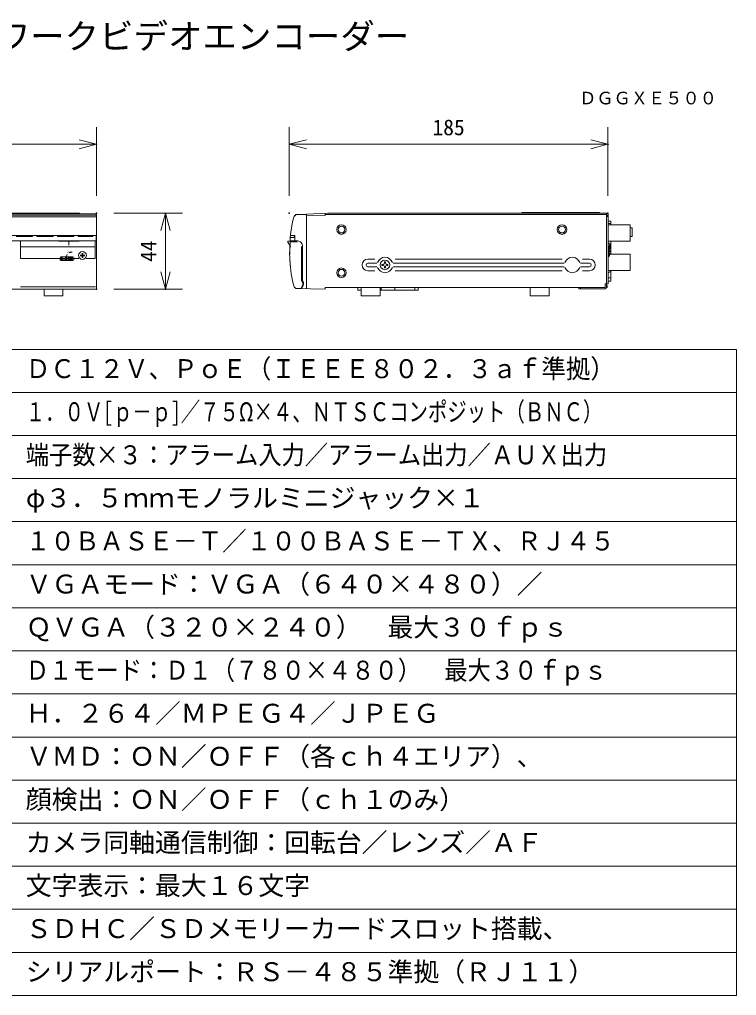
# Model space of a CAD drawing. Units: millimetres, scale not verified. Extents: x -63 to 62, y -56 to 57.
# Drawn here: x -20.7 to 62.5, y -56.5 to 56.8 of the extents above; entities that cross this region are included whole.
import ezdxf
from ezdxf.enums import TextEntityAlignment as Align

# ---------------------------------------------------------------- set-up
doc = ezdxf.new("R2010")
doc.units = ezdxf.units.MM
doc.header["$LTSCALE"] = 0.125
doc.header["$PDMODE"] = 32
doc.header["$PDSIZE"] = 0.025
for name, color, linetype, lineweight in [('0-0_0', 7, 'Continuous', 18), ('0-1_WAKU', 1, 'Continuous', 18), ('0-4_GAIKEI', 1, 'Continuous', 18), ('0-5_SUNPO', 7, 'Continuous', 18)]:
    doc.layers.add(name, color=color, linetype=linetype, lineweight=lineweight)
for name, color, linetype in [('0-2_MOJI1', 7, 'Continuous'), ('0-3_TOUROKU', 7, 'Continuous'), ('0-6_DEFPOINTS', 7, 'Continuous')]:
    doc.layers.add(name, color=color, linetype=linetype)
doc.styles.add('ＭＳ ゴシック', font='')
doc.styles.get('ＭＳ ゴシック').set_extended_font_data('MS Gothic')

# ---------------------------------------------------------------- blocks, each defined once
blk = doc.blocks.new('_OPEN30')
at = {"layer": '0-0_0'}
blk.add_line((0, 0), (-1, 0), dxfattribs=at)
blk.add_lwpolyline([(-1, 0.26795), (0, 0), (-1, -0.26795)], dxfattribs=at)
blk = doc.blocks.new('D6')
at = {"layer": '0-5_SUNPO'}
for p, q in [((-6.7411, 37.2495), (1.2589, 37.2495)), ((-0.7411, 35.2495), (-0.7411, 30.4495)), ((-6.7411, 28.4495), (1.2589, 28.4495))]:
    blk.add_line(p, q, dxfattribs=at)
at = {"layer": '0-6_DEFPOINTS'}
for p in [(-8.7411, 37.2495), (-8.7411, 28.4495), (-0.7411, 28.4495)]:
    blk.add_point(p, dxfattribs=at)
at = {"layer": '0-5_SUNPO', "xscale": 2, "yscale": 2}
for p, rotation in [((-0.7411, 37.2495), 90), ((-0.7411, 28.4495), 270)]:
    blk.add_blockref('_OPEN30', p, dxfattribs=dict(at, rotation=rotation))
at = {"layer": '0-5_SUNPO', "style": 'ＭＳ ゴシック'}
blk.add_text('44', height=1.833, rotation=90, dxfattribs=at).set_placement((-1.2411, 31.5995), align=Align.BOTTOM_LEFT)
blk = doc.blocks.new('D5')
at = {"layer": '0-5_SUNPO'}
for p, q in [((-36.7332, 39.2495), (-36.7332, 47.2495)), ((-8.7532, 39.2495), (-8.7532, 47.2495)), ((-34.7332, 45.2495), (-10.7532, 45.2495))]:
    blk.add_line(p, q, dxfattribs=at)
at = {"layer": '0-6_DEFPOINTS'}
for p in [(-8.7532, 45.2495), (-36.7332, 37.2495), (-8.7532, 37.2495)]:
    blk.add_point(p, dxfattribs=at)
at = {"layer": '0-5_SUNPO', "xscale": 2, "yscale": 2, "rotation": 180}
blk.add_blockref('_OPEN30', (-36.7332, 45.2495), dxfattribs=at)
at = {"layer": '0-5_SUNPO', "xscale": 2, "yscale": 2}
blk.add_blockref('_OPEN30', (-8.7532, 45.2495), dxfattribs=at)
at = {"layer": '0-5_SUNPO', "style": 'ＭＳ ゴシック'}
blk.add_text('140', height=1.833, dxfattribs=at).set_placement((-24.6182, 45.7495), align=Align.BOTTOM_LEFT)
blk = doc.blocks.new('D4')
at = {"layer": '0-5_SUNPO'}
for p, q in [((13.6354, 39.2495), (13.6354, 47.2495)), ((50.6325, 39.2495), (50.6325, 47.2495)), ((15.6354, 45.2495), (48.6325, 45.2495))]:
    blk.add_line(p, q, dxfattribs=at)
at = {"layer": '0-6_DEFPOINTS'}
for p in [(50.6325, 45.2495), (13.6354, 37.2495), (50.6325, 37.2495)]:
    blk.add_point(p, dxfattribs=at)
at = {"layer": '0-5_SUNPO', "xscale": 2, "yscale": 2, "rotation": 180}
blk.add_blockref('_OPEN30', (13.6354, 45.2495), dxfattribs=at)
at = {"layer": '0-5_SUNPO', "xscale": 2, "yscale": 2}
blk.add_blockref('_OPEN30', (50.6325, 45.2495), dxfattribs=at)
at = {"layer": '0-5_SUNPO', "style": 'ＭＳ ゴシック'}
blk.add_text('185', height=1.833, dxfattribs=at).set_placement((30.259, 45.7495), align=Align.BOTTOM_LEFT)

msp = doc.modelspace()

# ---------------------------------------------------------------- linework, layer by layer
at = {"layer": '0-1_WAKU', "color": 4}
for p, q in [((62.4862, 18.5084), (-62.5138, 18.5084)), ((62.4862, -56.4916), (62.4862, 18.5084)), ((-62.5138, -56.4916), (62.4862, -56.4916))]:
    msp.add_line(p, q, dxfattribs=at)
at = {"layer": '0-1_WAKU'}
for p, q in [((-62.5138, 13.5084), (62.4862, 13.5084)), ((-62.5138, 8.5084), (62.4862, 8.5084)), ((-62.5138, 3.5084), (62.4862, 3.5084)), ((-62.5138, -1.4916), (62.4862, -1.4916)), ((-62.5138, -6.4916), (62.4862, -6.4916)), ((-62.5138, -11.4916), (62.4862, -11.4916)), ((62.4862, -16.4916), (-62.5138, -16.4916)), ((-62.5138, -21.4916), (62.4862, -21.4916)), ((-62.5138, -26.4916), (62.4862, -26.4916)), ((-62.5138, -31.4916), (62.4862, -31.4916)), ((-62.5138, -36.4916), (62.4862, -36.4916)), ((-62.5138, -41.4916), (62.4862, -41.4916)), ((-62.5138, -46.4916), (62.4862, -46.4916)), ((-62.5138, -51.4916), (62.4862, -51.4916))]:
    msp.add_line(p, q, dxfattribs=at)
at = {"layer": '0-4_GAIKEI'}
for p, q in [((-39.7156, 34.1036), (-11.8775, 34.1036)), ((-37.7965, 34.3128), (-13.7965, 34.3128)), ((-13.7965, 34.3128), (-13.7965, 34.2328)), ((11.1665, 33.9576), (11.3478, 34.139)), ((11.3478, 34.139), (12.5521, 34.181)), ((12.5521, 34.221), (12.5521, 25.5509)), ((12.5521, 34.1023), (14.7321, 34.0643)), ((14.7321, 34.0643), (14.7321, 34.2971)), ((14.7321, 34.1476), (47.4121, 34.1476)), ((37.5721, 34.3876), (37.5721, 34.3076)), ((37.5721, 34.3876), (46.5721, 34.3876)), ((37.7721, 34.3876), (37.7721, 34.3076)), ((46.3721, 34.3876), (46.3721, 34.3076)), ((46.5721, 34.3876), (46.5721, 34.3076)), ((47.4121, 34.3076), (47.4121, 26.1076)), ((47.5721, 34.0324), (47.4121, 34.0324)), ((-39.7965, 33.9036), (-11.8165, 33.9036)), ((47.4121, 33.9476), (47.5721, 33.9476)), ((47.8921, 33.4076), (47.5721, 33.4076)), ((47.5721, 33.3096), (47.5921, 33.3096)), ((47.5921, 33.3096), (47.5921, 30.7456)), ((47.5921, 33.1341), (47.8921, 33.1079)), ((47.5921, 32.9776), (50.1521, 32.9776)), ((47.8921, 33.4076), (47.8921, 33.1079)), ((47.8921, 32.9776), (47.8921, 33.1079)), ((50.1521, 32.9776), (50.1521, 31.0776)), ((50.1521, 32.6076), (50.3921, 32.6076)), ((50.3921, 32.6076), (50.3921, 31.6076)), ((-25.6965, 31.1063), (-11.8307, 31.1063)), ((-25.6165, 31.7076), (-11.8419, 31.7076)), ((-21.1465, 31.6276), (-19.2465, 31.6276)), ((-20.6337, 31.1063), (-20.6332, 30.4019)), ((-19.2465, 31.7076), (-19.2465, 31.6276)), ((-18.7465, 31.7076), (-18.7465, 31.6276)), ((-18.7465, 31.6276), (-16.8465, 31.6276)), ((-16.8465, 31.7076), (-16.8465, 31.6276)), ((-16.3465, 31.7076), (-16.3465, 31.6276)), ((-16.3465, 31.6276), (-14.4465, 31.6276)), ((-16.2365, 31.0676), (-13.8365, 31.0676)), ((-15.0365, 31.0676), (-15.0365, 30.6107)), ((-14.4465, 31.6954), (-14.4465, 31.6276)), ((-13.9465, 31.6954), (-13.9465, 31.6276)), ((-13.9465, 31.6276), (-12.2165, 31.6276)), ((-12.2165, 31.6276), (-12.2165, 31.7076)), ((-11.9466, 30.4019), (-11.9452, 31.0675)), ((-11.8419, 31.1076), (-11.8419, 31.7076)), ((-11.8307, 31.1063), (-11.8307, 31.1076)), ((10.6606, 31.1076), (11.5521, 31.1076)), ((11.2321, 31.5076), (10.6899, 31.5076)), ((11.2321, 31.7076), (10.7088, 31.7076)), ((10.7562, 31.0076), (11.4689, 31.0076)), ((11.2321, 31.6276), (11.1229, 31.6276)), ((11.2321, 31.1076), (11.2321, 31.7076)), ((47.5721, 30.7456), (47.5921, 30.7456)), ((47.5921, 31.0776), (50.1521, 31.0776)), ((47.5923, 30.741), (47.5923, 30.5236)), ((47.767, 30.7164), (47.767, 30.2839)), ((47.7694, 30.7076), (47.8921, 30.7076)), ((47.776, 30.6776), (47.7776, 30.6776)), ((47.8921, 31.0776), (47.8921, 29.5776)), ((50.3921, 31.6076), (50.1521, 31.6076)), ((-20.6332, 30.4019), (-20.6333, 29.063)), ((-20.6332, 30.4019), (-11.9466, 30.4019)), ((-15.2034, 29.5366), (-15.2758, 29.333)), ((-15.0914, 29.8488), (-15.1244, 29.7557)), ((-14.8155, 29.8372), (-14.9747, 29.7383)), ((-14.6871, 29.8155), (-14.9205, 29.7216)), ((-14.6233, 29.7896), (-14.895, 29.6996)), ((-13.7124, 29.4596), (-13.1606, 29.4596)), ((-13.4865, 29.6836), (-13.4865, 29.4596)), ((-13.4865, 29.4576), (-13.4865, 29.3576)), ((-13.3865, 29.6836), (-13.3865, 29.4596)), ((-13.3865, 29.4576), (-13.3865, 29.3576)), ((-11.9462, 29.063), (-11.9466, 30.4019)), ((10.6721, 29.85), (10.6121, 29.85)), ((10.6721, 29.8488), (10.6121, 29.8488)), ((10.6721, 29.8459), (10.6121, 29.8459)), ((10.6721, 29.8372), (10.6121, 29.8372)), ((10.673, 29.6685), (10.613, 29.6685)), ((10.6741, 29.5608), (10.6141, 29.5608)), ((10.6761, 30.4019), (10.733, 30.4009)), ((12.0089, 30.4676), (12.0089, 26.495)), ((12.1089, 30.4463), (12.1089, 26.5301)), ((47.5721, 30.5254), (47.6921, 30.5149)), ((47.6921, 29.3004), (47.6921, 30.5149)), ((47.7665, 30.2776), (47.7686, 30.2776)), ((47.7665, 29.9876), (47.7919, 29.9876)), ((47.7919, 29.8276), (47.7665, 29.8276)), ((47.7686, 29.5376), (47.7665, 29.5376)), ((47.767, 29.9876), (47.767, 29.9863)), ((47.7755, 29.5776), (50.1521, 29.5776)), ((47.776, 30.3926), (47.8023, 30.3926)), ((47.8023, 30.2626), (47.776, 30.2626)), ((47.7776, 29.9776), (47.776, 29.9776)), ((50.1521, 29.5776), (50.1521, 27.6776)), ((-20.6333, 29.063), (-16.0365, 29.0629)), ((-16.0365, 29.1876), (-16.0365, 28.8706)), ((-16.0365, 29.0613), (-15.8944, 29.0613)), ((-15.9736, 29.2504), (-14.4993, 29.2504)), ((-15.9736, 28.8076), (-14.4993, 28.8076)), ((-15.8944, 28.8795), (-15.8944, 29.1744)), ((-15.8944, 29.1744), (-15.7962, 29.1744)), ((-15.8944, 29.0629), (-15.2959, 29.0629)), ((-15.8944, 28.8795), (-15.7962, 28.8795)), ((-15.7962, 29.1744), (-15.7962, 29.0663)), ((-15.3892, 29.0663), (-15.7962, 29.0663)), ((-15.7962, 28.9876), (-15.7962, 28.8795)), ((-15.7962, 28.9876), (-15.3892, 28.9876)), ((-15.3892, 29.1744), (-15.3892, 29.0663)), ((-15.3892, 29.1744), (-15.2959, 29.1744)), ((-15.3892, 28.9876), (-15.3892, 28.8795)), ((-15.3892, 28.8795), (-15.2959, 28.8795)), ((-15.2959, 29.1744), (-15.2959, 28.8795)), ((-15.2959, 29.0613), (-15.1755, 29.0613)), ((-15.1755, 28.9269), (-15.1755, 29.1313)), ((-15.1755, 29.0629), (-15.0817, 29.0629)), ((-15.1114, 29.1744), (-14.5769, 29.1744)), ((-15.1114, 28.8795), (-14.5769, 28.8795)), ((-15.0817, 29.0815), (-15.0817, 28.9765)), ((-15.0817, 29.0613), (-14.4365, 29.0613)), ((-15.0585, 29.1051), (-14.5769, 29.1051)), ((-15.0585, 28.9488), (-14.5769, 28.9488)), ((-14.5769, 29.1744), (-14.5769, 29.1051)), ((-14.5769, 28.9488), (-14.5769, 28.8795)), ((-14.4365, 28.8706), (-14.4365, 29.1876)), ((-14.4365, 29.0629), (-13.8674, 29.0629)), ((-13.7124, 29.3556), (-13.1606, 29.3556)), ((-13.4865, 29.3556), (-13.4865, 29.1316)), ((-13.3865, 29.3556), (-13.3865, 29.1316)), ((-13.0057, 29.0629), (-11.9462, 29.063)), ((10.6776, 29.333), (10.6175, 29.333)), ((10.6176, 29.3316), (10.6776, 29.3316)), ((10.6176, 29.3315), (10.6776, 29.3315)), ((10.6793, 29.2504), (10.6192, 29.2504)), ((10.6807, 29.1876), (10.6207, 29.1876)), ((10.6907, 28.8706), (10.6306, 28.8706)), ((10.6922, 28.8076), (10.6334, 28.8076)), ((19.6808, 28.9739), (20.4911, 28.9739)), ((20.717, 28.5076), (19.6808, 28.5076)), ((21.3308, 28.2426), (21.3308, 28.3726)), ((21.3308, 28.3726), (21.4558, 28.3726)), ((21.6158, 28.5326), (21.6158, 28.6576)), ((21.6158, 28.6576), (21.7458, 28.6576)), ((21.7458, 28.6576), (21.7458, 28.5326)), ((21.9058, 28.3726), (22.0308, 28.3726)), ((22.0308, 28.3726), (22.0308, 28.2426)), ((42.4683, 28.5076), (22.6446, 28.5076)), ((22.8705, 28.9739), (42.2424, 28.9739)), ((44.3959, 28.5076), (45.4321, 28.5076)), ((45.4321, 28.9739), (44.6217, 28.9739)), ((47.5721, 29.2899), (47.6921, 29.3004)), ((47.5921, 29.2916), (47.5921, 27.3456)), ((10.7321, 27.6276), (10.7589, 27.6276)), ((19.6808, 28.1076), (20.717, 28.1076)), ((20.4911, 27.6413), (19.6808, 27.6413)), ((21.4558, 28.2426), (21.3308, 28.2426)), ((21.6158, 27.9576), (21.6158, 28.0826)), ((21.7458, 27.9576), (21.6158, 27.9576)), ((21.7458, 28.0826), (21.7458, 27.9576)), ((22.0308, 28.2426), (21.9058, 28.2426)), ((22.6446, 28.1076), (42.4683, 28.1076)), ((42.2424, 27.6413), (22.8705, 27.6413)), ((45.4321, 28.1076), (44.3959, 28.1076)), ((44.6217, 27.6413), (45.4321, 27.6413)), ((47.5721, 27.3456), (47.5921, 27.3456)), ((47.5921, 27.6776), (50.1521, 27.6776)), ((47.5921, 27.4076), (47.8321, 27.5276)), ((47.8321, 27.6776), (47.8321, 27.5276)), ((47.8921, 27.6776), (47.8921, 26.4076)), ((47.3921, 25.7076), (47.3921, 26.1076)), ((47.8921, 26.8076), (47.5721, 26.8076)), ((47.8921, 26.4076), (47.5721, 26.4076)), ((-20.6418, 25.7722), (-11.9207, 25.7722)), ((44.1921, 25.7076), (44.1921, 25.5476)), ((47.2321, 25.5476), (44.1921, 25.5476)), ((44.3921, 25.7076), (44.3921, 25.5476)), ((47.4921, 25.9076), (47.3921, 25.9076)), ((47.3921, 25.7076), (47.4921, 25.7076)), ((47.4921, 25.9076), (47.4921, 25.7076))]:
    msp.add_line(p, q, dxfattribs=at)
at = {"layer": '0-4_GAIKEI', "color": 7}
for p, q in [((-11.9239, 34.2328), (-39.6691, 34.2328)), ((-11.8165, 34.1421), (-11.8952, 34.2207)), ((-11.8165, 34.1421), (-11.8165, 25.5128)), ((11.1321, 33.9784), (11.3321, 34.1784)), ((11.3321, 34.1784), (12.5521, 34.221)), ((12.5521, 34.221), (15.0321, 34.3076)), ((15.0321, 34.3076), (47.4121, 34.3076)), ((47.5721, 34.1476), (47.5721, 26.1076)), ((10.4095, 31.0676), (10.703, 31.0676)), ((10.6321, 30.6399), (10.6321, 30.4676)), ((10.6405, 30.6184), (10.6661, 30.6178)), ((10.6654, 30.6182), (10.6811, 30.6093)), ((10.6121, 29.8488), (10.6121, 29.8372)), ((10.6176, 29.3316), (10.6176, 29.3315)), ((10.6546, 28.7847), (10.6545, 28.7857)), ((47.2321, 25.7076), (47.2321, 26.1076)), ((47.2321, 26.1076), (47.5721, 26.1076)), ((-39.7965, 25.5128), (-11.8165, 25.5128)), ((-17.8965, 24.7076), (-17.8965, 25.5128)), ((-15.6965, 24.7076), (-15.6965, 25.5128)), ((11.3321, 25.5722), (11.1321, 25.7722)), ((11.3321, 25.5722), (14.7321, 25.5128)), ((11.8519, 25.5638), (11.3721, 25.5722)), ((14.7321, 25.7076), (47.2321, 25.7076)), ((14.7321, 25.7076), (14.7321, 25.5128)), ((18.5321, 25.3876), (18.5321, 25.7076)), ((18.9321, 25.3876), (18.5321, 25.3876)), ((18.9321, 24.7076), (18.9321, 25.7076)), ((21.1321, 24.7076), (21.1321, 25.7076)), ((21.1321, 25.3876), (25.5321, 25.3876)), ((21.2321, 25.7076), (21.2321, 25.3876)), ((22.8321, 25.7076), (22.8321, 25.3876)), ((25.1321, 25.3876), (25.1321, 25.7076)), ((25.5321, 25.3876), (25.5321, 25.7076)), ((38.5321, 24.7076), (38.5321, 25.7076)), ((40.7321, 24.7076), (40.7321, 25.7076)), ((-17.8965, 24.7076), (-15.6965, 24.7076)), ((18.9321, 24.7076), (21.1321, 24.7076)), ((38.5321, 24.7076), (40.7321, 24.7076))]:
    msp.add_line(p, q, dxfattribs=at)
msp.add_lwpolyline([(10.4095, 31.0676), (10.4097, 31.0509), (10.4118, 31.0181), (10.416, 30.9855), (10.4221, 30.9533), (10.4303, 30.9215), (10.4404, 30.8904), (10.4525, 30.8599), (10.4664, 30.8303), (10.4822, 30.8016), (10.4997, 30.774), (10.5189, 30.7475), (10.5398, 30.7223), (10.5622, 30.6984), (10.586, 30.676), (10.6113, 30.655), (10.6378, 30.6358), (10.6654, 30.6182)], dxfattribs=at)
at = {"layer": '0-4_GAIKEI'}
for centre, radius in [((16.6321, 32.4076), 0.55), ((42.2321, 32.4076), 0.55), ((16.6321, 32.4076), 0.3888), ((42.2321, 32.4076), 0.3888), ((-13.4365, 29.4076), 0.45), ((21.6808, 28.3076), 0.55), ((16.6321, 27.4076), 0.55), ((16.6321, 27.4076), 0.3888)]:
    msp.add_circle(centre, radius, dxfattribs=at)
at = {"layer": '0-4_GAIKEI', "color": 7}
for centre, radius, start, end in [((47.4121, 34.1476), 0.16, 0, 90), ((24.6365, 30.2867), 14, 164.71066, 176.8024), ((40.6321, 29.9076), 30, 178.64238, 180.11002), ((24.6365, 30.2867), 14, 178.57941, 178.64238), ((40.6721, 29.9076), 30.06, 180.13413, 181.09532), ((40.6721, 29.9076), 30.06, 181.25284, 181.6134), ((24.6784, 29.4571), 14.06, 181.6134, 182.64776), ((40.6321, 29.9076), 30, 181.10011, 181.25534), ((24.6384, 29.4571), 14, 182.65912, 182.85541), ((24.6384, 29.4571), 14, 182.65915, 195.26057), ((24.6384, 29.4571), 14, 183.26303, 185.4522)]:
    msp.add_arc(centre, radius, start, end, dxfattribs=at)
at = {"layer": '0-4_GAIKEI'}
for centre, radius, start, end in [((45.9708, 32.3076), 2.0813, 18.78025, 22.61287), ((-14.1965, 32.0076), 0.4, 228.59038, 231.31781), ((-14.1965, 32.0076), 0.4, 308.68219, 311.40962), ((24.6742, 30.1712), 14, 176.32896, 179.05598), ((24.6365, 30.2867), 13.58, 173.99398, 174.33327), ((11.5121, 30.5076), 0.6, 354.13555, 86.17745), ((47.5749, 30.6609), 0.2, 16.12313, 85), ((46.4221, 30.3276), 1.4, 14.47751, 16.12313), ((46.4221, 30.3276), 1.3985, 9.25843, 14.49348), ((46.2156, 29.9076), 1.5965, 13.40067, 22.35654), ((46.2156, 29.9076), 1.5965, 337.64346, 346.59933), ((46.2156, 29.9076), 1.5945, 8.65703, 13.41784), ((46.2156, 29.9076), 1.553, 357.04724, 2.95276), ((46.2156, 29.9076), 1.5945, 346.58216, 351.34297), ((46.4221, 30.3276), 1.4, 344.05791, 345.52249), ((46.4221, 30.3276), 1.3555, 357.25154, 2.74846), ((46.4221, 30.3276), 1.3985, 345.50652, 345.92978), ((46.4221, 30.3276), 1.3985, 350.02742, 350.74157), ((19.6808, 28.3076), 0.6663, 90, 270), ((19.6808, 28.3076), 0.2, 90, 270), ((21.6808, 28.3076), 0.9, 18.23505, 161.76496), ((21.4558, 28.5326), 0.16, 270, 0), ((21.9058, 28.5326), 0.16, 180, 270), ((43.4321, 28.3076), 0.9, 18.23504, 161.76495), ((45.4321, 28.3076), 0.6663, 270, 90), ((45.4321, 28.3076), 0.2, 270, 90), ((21.6808, 28.3076), 0.9, 198.23504, 341.76495), ((21.4558, 28.0826), 0.16, 0, 90), ((21.9058, 28.0826), 0.16, 90, 180), ((43.4321, 28.3076), 0.9, 198.23505, 341.76496), ((11.6021, 26.1476), 0.635, 293.1677, 37.04102), ((11.6098, 26.1191), 0.5482, 320.38666, 43.28587), ((47.2321, 25.7076), 0.16, 270, 0)]:
    msp.add_arc(centre, radius, start, end, dxfattribs=at)

# ---------------------------------------------------------------- block references
at = {"layer": '0-5_SUNPO'}
for name in ['D5', 'D4', 'D6']:
    msp.add_blockref(name, (-3.0634, -2.9366), dxfattribs=at)

# ---------------------------------------------------------------- texts
at = {"layer": '0-2_MOJI1', "style": 'ＭＳ ゴシック'}
for s, height, p in [('ネットワークビデオエンコーダー', 2.933, (-35.5138, 52.5084)), ('φ３．５ｍｍモノラルミニジャック×１', 2.199, (-20.0138, -0.4916)), ('ＶＧＡモード：ＶＧＡ（６４０×４８０）／', 2.199, (-20.0138, -10.4916)), ('ＱＶＧＡ（３２０×２４０）\u3000最大３０ｆｐｓ', 2.199, (-20.0138, -15.4916)), ('Ｈ．２６４／ＭＰＥＧ４／ＪＰＥＧ', 2.199, (-20.0138, -25.4916)), ('ＶＭＤ：ＯＮ／ＯＦＦ（各ｃｈ４エリア）、', 2.199, (-20.0138, -30.4916)), ('顔検出：ＯＮ／ＯＦＦ（ｃｈ１のみ）', 2.199, (-20.0138, -35.4916)), ('カメラ同軸通信制御：回転台／レンズ／ＡＦ', 2.199, (-20.0138, -40.4916)), ('文字表示：最大１６文字', 2.199, (-20.0138, -45.4916)), ('ＳＤＨＣ／ＳＤメモリーカードスロット搭載、', 2.199, (-20.0138, -50.4916)), ('シリアルポート：ＲＳ－４８５準拠（ＲＪ１１）', 2.199, (-20.0138, -55.4916))]:
    msp.add_text(s, height=height, dxfattribs=at).set_placement(p, align=Align.BOTTOM_LEFT)
for s, width, p in [('ＤＣ１２Ｖ、ＰｏＥ（ＩＥＥＥ８０２．３ａｆ準拠）', 0.95, (-20.0138, 14.5084)), ('１．０Ｖ[ｐ－ｐ]／７５Ω×４、ＮＴＳＣコンポジット（ＢＮＣ）', 0.75, (-20.0138, 9.5084)), ('端子数×３：アラーム入力／アラーム出力／ＡＵＸ出力', 0.9, (-20.0138, 4.5084)), ('１０ＢＡＳＥ－Ｔ／１００ＢＡＳＥ－ＴＸ、ＲＪ４５', 0.95, (-20.0138, -5.4916)), ('Ｄ１モード：Ｄ１（７８０×４８０）\u3000最大３０ｆｐｓ', 0.9, (-20.0138, -20.4916))]:
    msp.add_text(s, height=2.199, dxfattribs=dict(at, width=width)).set_placement(p, align=Align.BOTTOM_LEFT)
at = {"layer": '0-3_TOUROKU', "style": 'ＭＳ ゴシック'}
msp.add_text('ＤＧＧＸＥ５００', height=1.466, dxfattribs=at).set_placement((44.2195, 46.5084), align=Align.BOTTOM_LEFT)

doc.saveas('drawing.dxf')
